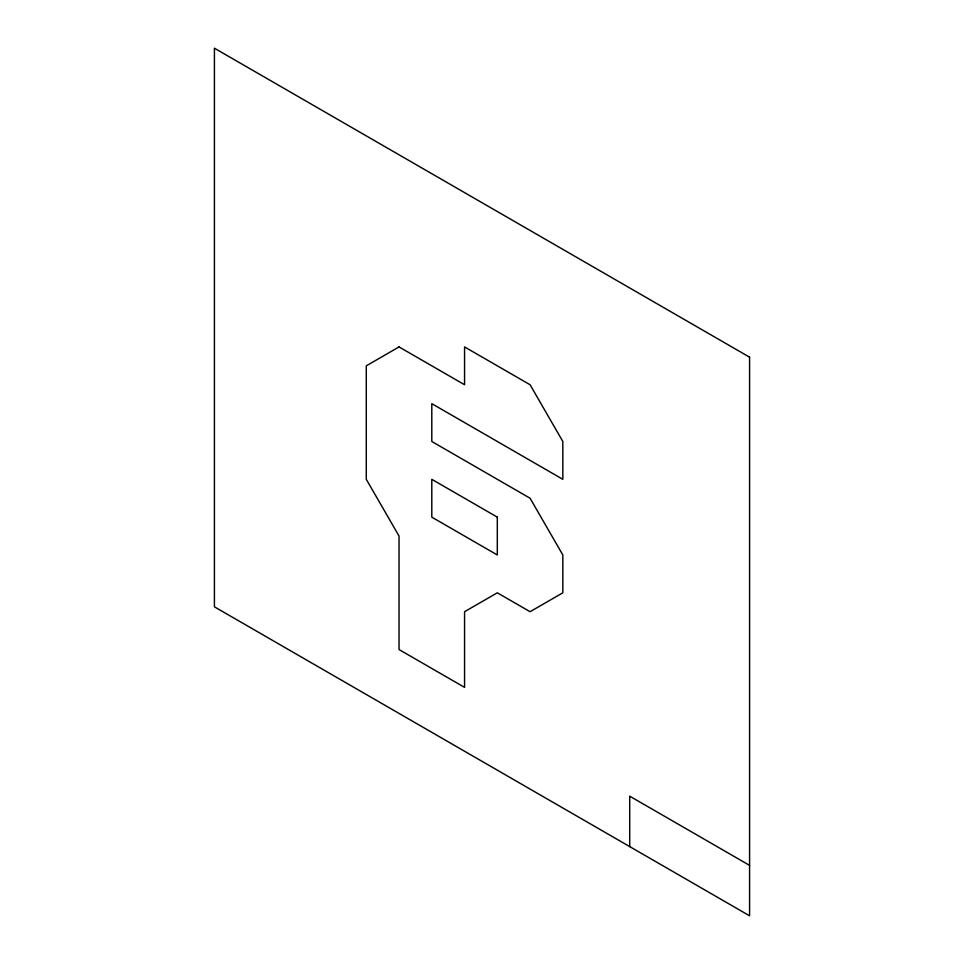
<?xml version="1.0" encoding="UTF-8"?>
<svg xmlns="http://www.w3.org/2000/svg" width="964" height="964" viewBox="0 0 964 964"><rect width="100%" height="100%" fill="white"/><g stroke="black" fill="none" stroke-linecap="round" stroke-linejoin="round"><path stroke-width="1.45" d="M749.582 865.371L629.709 796.168L629.709 846.585M399.036 346.919L366.284 365.838L366.284 479.325L399.036 536.056L399.036 649.543L464.564 687.368L464.564 611.718L497.316 592.8L530.08 611.718L562.831 592.8L562.831 554.975L530.08 498.231L431.8 441.488L431.8 403.663L562.831 479.313L562.831 441.488L530.08 384.744L464.564 346.919L464.564 384.744L399.036 346.919M749.582 357.174L214.418 48.2L214.418 606.826L749.582 915.8L749.582 357.174M497.316 517.15L431.8 479.325L431.8 517.15L497.316 554.975L497.316 517.15"/></g></svg>
